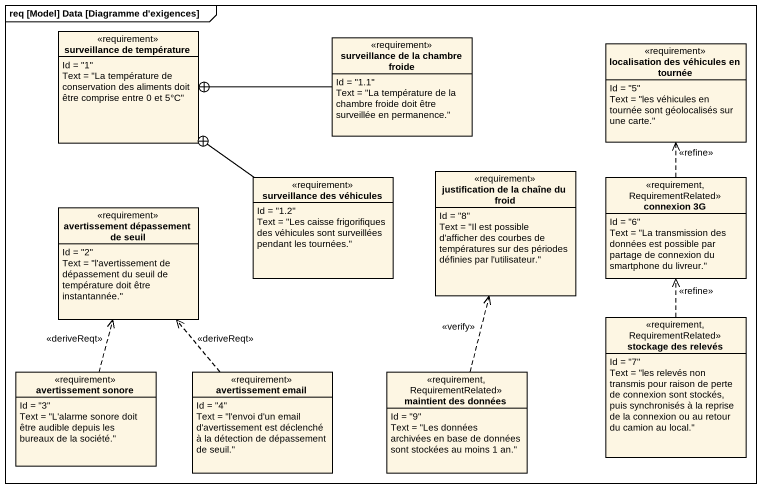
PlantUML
@startuml
mainframe req [Model] Data [Diagramme d'exigences]
hide circle
hide empty members
class "surveillance de température" as surveillance_de_température <<requirement>> {
  Id = "1"
  Text = "La température de conservation des aliments doit être comprise entre 0 et 5°C"
}
class "surveillance de la chambre froide" as surveillance_de_la_chambre <<requirement>> {
  Id = "1.1"
  Text = "La température de la chambre froide doit être surveillée en permanence."
}
class "localisation des véhicules en tournée" as localisation_des_véhicules <<requirement>> {
  Id = "5"
  Text = "les véhicules en tournée sont géolocalisés sur une carte."
}
class "surveillance des véhicules" as surveillance_des_véhicules <<requirement>> {
  Id = "1.2"
  Text = "Les caisse frigorifiques des véhicules sont surveillées pendant les tournées."
}
class "justification de la chaîne du froid" as justification_de_la_chaîne <<requirement>> {
  Id = "8"
  Text = "Il est possible d'afficher des courbes de températures sur des périodes définies par l'utilisateur."
}
class "connexion 3G" as connexion_3G <<requirement, RequirementRelated>> {
  Id = "6"
  Text = "La transmission des données est possible par partage de connexion du smartphone du livreur."
}
class "avertissement dépassement de seuil" as avertissement_dépassement <<requirement>> {
  Id = "2"
  Text = "l'avertissement de dépassement du seuil de température doit être instantannée."
}
class "stockage des relevés" as stockage_des_relevés <<requirement, RequirementRelated>> {
  Id = "7"
  Text = "les relevés non transmis pour raison de perte de connexion sont stockés, puis synchronisés à la reprise de la connexion ou au retour du camion au local."
}
class "avertissement sonore" as avertissement_sonore <<requirement>> {
  Id = "3"
  Text = "L'alarme sonore doit être audible depuis les bureaux de la société."
}
class "avertissement email" as avertissement_email <<requirement>> {
  Id = "4"
  Text = "l'envoi d'un email d'avertissement est déclenché à la détection de dépassement de seuil."
}
class "maintient des données" as maintient_des_données <<requirement, RequirementRelated>> {
  Id = "9"
  Text = "Les données archivées en base de données sont stockées au moins 1 an."
}
surveillance_de_la_chambre -left-+ surveillance_de_température
surveillance_des_véhicules -up-+ surveillance_de_température
connexion_3G .up.> localisation_des_véhicules : <<refine>>
stockage_des_relevés .up.> connexion_3G : <<refine>>
avertissement_sonore .up.> avertissement_dépassement : <<deriveReqt>>
avertissement_email .up.> avertissement_dépassement : <<deriveReqt>>
maintient_des_données .up.> justification_de_la_chaîne : <<verify>>
@enduml
